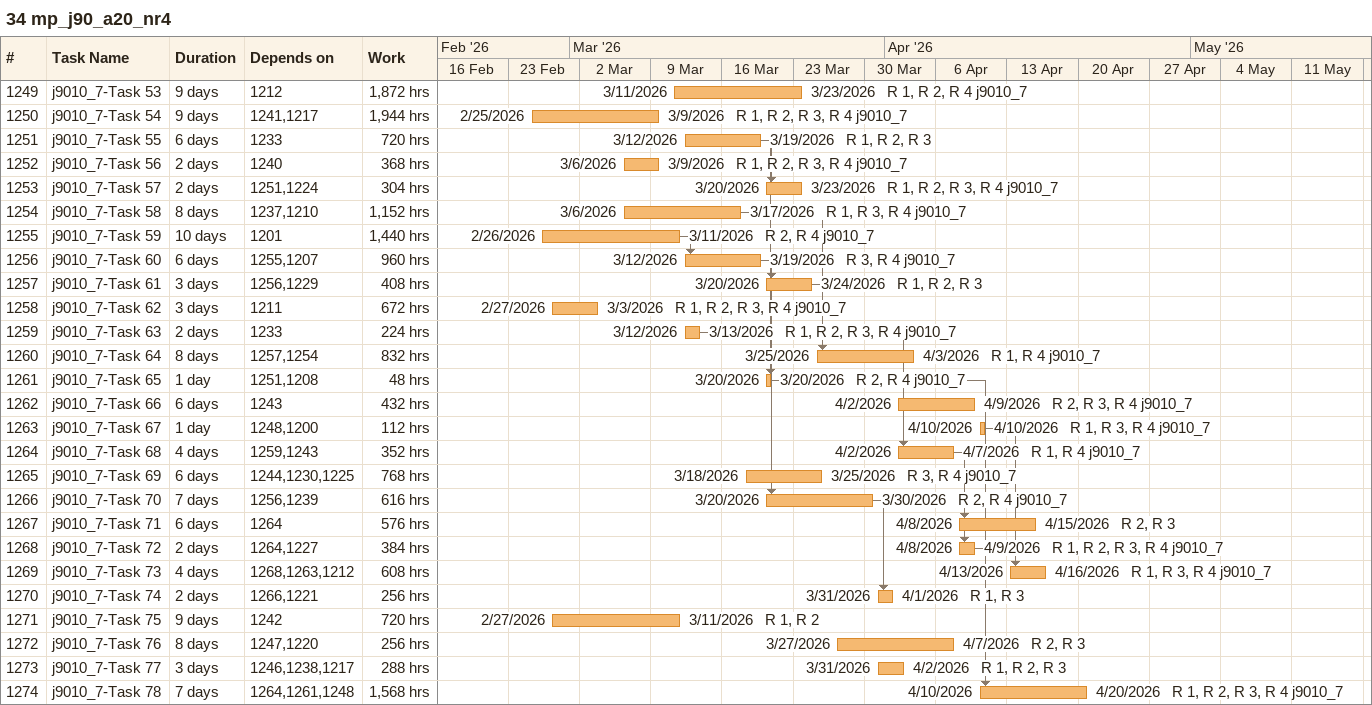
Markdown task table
34 mp_j90_a20_nr4

| ID | Task | Duration | Start | Finish | Predecessors | Resources | Work (h) |
|---|---|---|---|---|---|---|---|
| 1249 | j9010_7-Task 53 | 9d | 2026-03-11 | 2026-03-23 | 1212 | R 1, R 2, R 4 j9010_7 | 1872 |
| 1250 | j9010_7-Task 54 | 9d | 2026-02-25 | 2026-03-09 | 1241, 1217 | R 1, R 2, R 3, R 4 j9010_7 | 1944 |
| 1251 | j9010_7-Task 55 | 6d | 2026-03-12 | 2026-03-19 | 1233 | R 1, R 2, R 3 | 720 |
| 1252 | j9010_7-Task 56 | 2d | 2026-03-06 | 2026-03-09 | 1240 | R 1, R 2, R 3, R 4 j9010_7 | 368 |
| 1253 | j9010_7-Task 57 | 2d | 2026-03-20 | 2026-03-23 | 1251, 1224 | R 1, R 2, R 3, R 4 j9010_7 | 304 |
| 1254 | j9010_7-Task 58 | 8d | 2026-03-06 | 2026-03-17 | 1237, 1210 | R 1, R 3, R 4 j9010_7 | 1152 |
| 1255 | j9010_7-Task 59 | 10d | 2026-02-26 | 2026-03-11 | 1201 | R 2, R 4 j9010_7 | 1440 |
| 1256 | j9010_7-Task 60 | 6d | 2026-03-12 | 2026-03-19 | 1255, 1207 | R 3, R 4 j9010_7 | 960 |
| 1257 | j9010_7-Task 61 | 3d | 2026-03-20 | 2026-03-24 | 1256, 1229 | R 1, R 2, R 3 | 408 |
| 1258 | j9010_7-Task 62 | 3d | 2026-02-27 | 2026-03-03 | 1211 | R 1, R 2, R 3, R 4 j9010_7 | 672 |
| 1259 | j9010_7-Task 63 | 2d | 2026-03-12 | 2026-03-13 | 1233 | R 1, R 2, R 3, R 4 j9010_7 | 224 |
| 1260 | j9010_7-Task 64 | 8d | 2026-03-25 | 2026-04-03 | 1257, 1254 | R 1, R 4 j9010_7 | 832 |
| 1261 | j9010_7-Task 65 | 1d | 2026-03-20 | 2026-03-20 | 1251, 1208 | R 2, R 4 j9010_7 | 48 |
| 1262 | j9010_7-Task 66 | 6d | 2026-04-02 | 2026-04-09 | 1243 | R 2, R 3, R 4 j9010_7 | 432 |
| 1263 | j9010_7-Task 67 | 1d | 2026-04-10 | 2026-04-10 | 1248, 1200 | R 1, R 3, R 4 j9010_7 | 112 |
| 1264 | j9010_7-Task 68 | 4d | 2026-04-02 | 2026-04-07 | 1259, 1243 | R 1, R 4 j9010_7 | 352 |
| 1265 | j9010_7-Task 69 | 6d | 2026-03-18 | 2026-03-25 | 1244, 1230, 1225 | R 3, R 4 j9010_7 | 768 |
| 1266 | j9010_7-Task 70 | 7d | 2026-03-20 | 2026-03-30 | 1256, 1239 | R 2, R 4 j9010_7 | 616 |
| 1267 | j9010_7-Task 71 | 6d | 2026-04-08 | 2026-04-15 | 1264 | R 2, R 3 | 576 |
| 1268 | j9010_7-Task 72 | 2d | 2026-04-08 | 2026-04-09 | 1264, 1227 | R 1, R 2, R 3, R 4 j9010_7 | 384 |
| 1269 | j9010_7-Task 73 | 4d | 2026-04-13 | 2026-04-16 | 1268, 1263, 1212 | R 1, R 3, R 4 j9010_7 | 608 |
| 1270 | j9010_7-Task 74 | 2d | 2026-03-31 | 2026-04-01 | 1266, 1221 | R 1, R 3 | 256 |
| 1271 | j9010_7-Task 75 | 9d | 2026-02-27 | 2026-03-11 | 1242 | R 1, R 2 | 720 |
| 1272 | j9010_7-Task 76 | 8d | 2026-03-27 | 2026-04-07 | 1247, 1220 | R 2, R 3 | 256 |
| 1273 | j9010_7-Task 77 | 3d | 2026-03-31 | 2026-04-02 | 1246, 1238, 1217 | R 1, R 2, R 3 | 288 |
| 1274 | j9010_7-Task 78 | 7d | 2026-04-10 | 2026-04-20 | 1264, 1261, 1248 | R 1, R 2, R 3, R 4 j9010_7 | 1568 |
